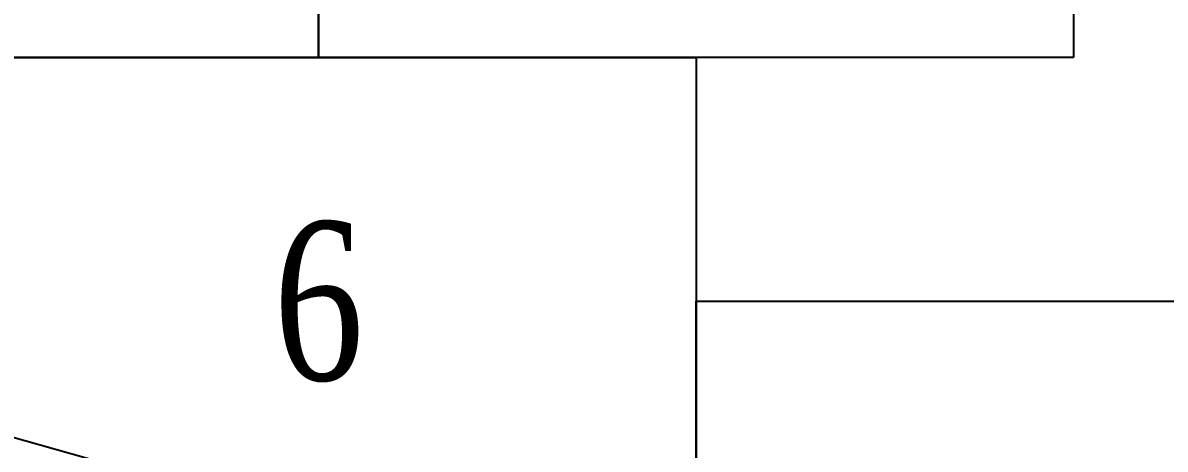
# Model space of a CAD drawing. Extents: x 549410 to 552487, y 2340860 to 2344743.
# Drawn here: x 550847 to 551566, y 2343624 to 2343892 of the extents above; entities that cross this region are included whole.
import ezdxf
from ezdxf.enums import TextEntityAlignment as Align

# ---------------------------------------------------------------- set-up
doc = ezdxf.new("R2010")
doc.units = 0
doc.header["$MEASUREMENT"] = 0
doc.layers.add('50', color=2, linetype='Continuous')
doc.styles.add('style1', font='VHTIME.TTF', dxfattribs={"width": 0.75})

msp = doc.modelspace()

# ---------------------------------------------------------------- linework, layer by layer
at = {"layer": '50'}
msp.add_lwpolyline([(550799.96, 2343642.91), (550925.73, 2343607.4)], dxfattribs=at)
at = {"layer": 'DEFPOINTS'}
for points in [[(551033.35, 2343870.41), (550558.32, 2343870.41), (550558.32, 2344177.08), (551033.35, 2344177.08)], [(551508.37, 2343870.41), (551033.35, 2343870.41), (551033.35, 2344177.08), (551508.37, 2344177.08)], [(551270.86, 2343563.74), (550795.83, 2343563.74), (550795.83, 2343870.41), (551270.86, 2343870.41)], [(551745.89, 2343410.41), (551270.86, 2343410.41), (551270.86, 2343717.07), (551745.89, 2343717.07)]]:
    msp.add_lwpolyline(points, close=True, dxfattribs=at)

# ---------------------------------------------------------------- texts
at = {"layer": 'DEFPOINTS', "style": 'style1', "width": 0.75}
msp.add_text('6', height=100, dxfattribs=at).set_placement((551033.35, 2343717.07), align=Align.MIDDLE)

doc.saveas('drawing.dxf')
